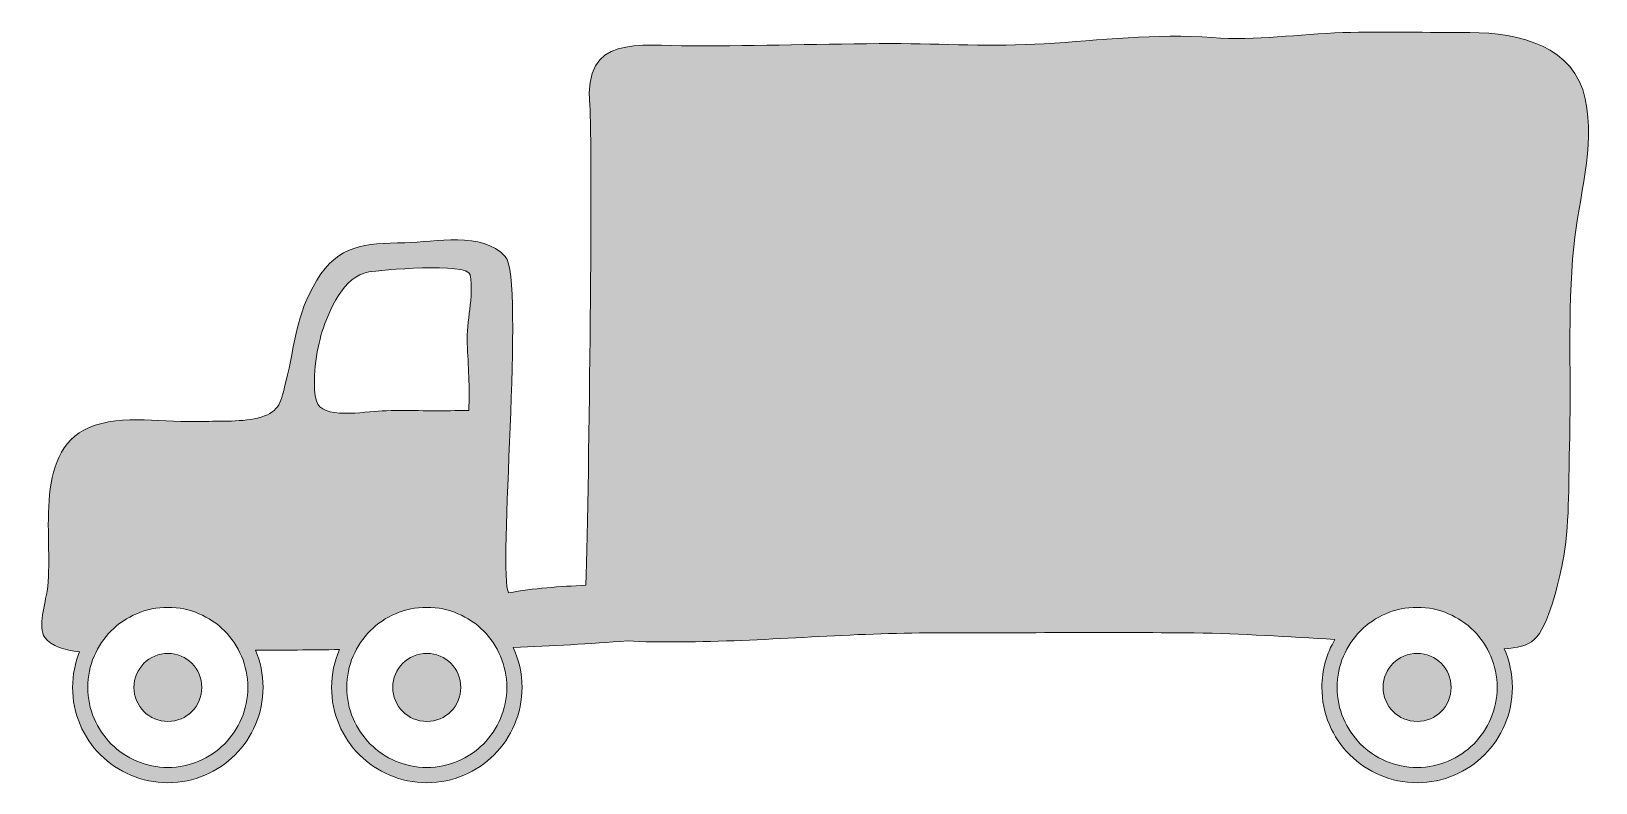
# Model space of a CAD drawing. Header units: inches. Extents: x -1 to 102, y 0 to 49.
import ezdxf

# ---------------------------------------------------------------- set-up
doc = ezdxf.new("R2010")
doc.units = ezdxf.units.IN
doc.header["$MEASUREMENT"] = 0
doc.layers.add('Layer 1', color=7, linetype='Continuous')

msp = doc.modelspace()

# ---------------------------------------------------------------- hatches: boundary and pattern name
at = {"layer": 'Layer 1', "true_color": 0x024e93}
h = msp.add_hatch(color=154, dxfattribs=at)
h.dxf.hatch_style = 2
edge = h.paths.add_edge_path()
edge.add_spline(control_points=[(93.79, 49.24), (91.01, 49.24), (88.23, 49.33), (85.45, 49.24), (82.51, 49.15), (79.79, 48.69), (76.87, 48.92), (73.24, 49.2), (69.46, 48.73), (65.85, 48.51), (62.49, 48.3), (59.17, 48.52), (55.82, 48.52), (51.42, 48.51), (47.09, 48.37), (42.7, 48.37), (39.12, 48.37), (35.59, 49.15), (36, 44.46), (36.2, 42.14), (35.96, 19.91), (35.75, 12.96), (34.03, 12.88), (32.3, 12.77), (30.67, 12.46), (29.92, 13.48), (31.76, 33.11), (30.45, 34.54), (28.92, 36.21), (25.86, 35.49), (23.86, 35.45), (21.15, 35.39), (19.52, 35.34), (18.07, 32.98), (16.66, 30.69), (16.66, 28.79), (16.04, 26.32), (15.71, 25.03), (15.66, 24.37), (14.41, 24), (13.23, 23.65), (11.73, 23.76), (10.5, 23.71), (8.15, 23.62), (5.28, 24.23), (3.11, 23.31), (-0.68, 21.7), (0.83, 15.72), (0.36, 12.58), (0.25, 11.85), (-0.29, 10.18), (0.21, 9.53), (0.65, 8.95), (1.5, 8.69), (2.49, 8.59), (2.19, 7.87), (2.03, 7.08), (2.03, 6.26), (2.03, 4.53), (2.73, 2.96), (3.86, 1.83), (5, 0.7), (6.56, 0), (8.29, 0), (10.01, 0), (11.58, 0.7), (12.71, 1.83), (13.84, 2.96), (14.54, 4.53), (14.54, 6.26), (14.54, 7.12), (14.37, 7.94), (14.05, 8.69), (15.88, 8.69), (17.72, 8.72), (19.56, 8.74), (19.23, 7.98), (19.04, 7.14), (19.04, 6.26), (19.04, 4.53), (19.74, 2.96), (20.87, 1.83), (22, 0.7), (23.57, 0), (25.3, 0), (27.02, 0), (28.59, 0.7), (29.72, 1.83), (30.85, 2.96), (31.55, 4.53), (31.55, 6.26), (31.55, 7.19), (31.34, 8.08), (30.97, 8.88), (33.48, 8.97), (36, 9.12), (38.47, 9.31), (39.5, 9.23), (40.71, 9.25), (41.91, 9.25), (47.36, 9.25), (52.74, 9.83), (58.17, 9.83), (64.03, 9.83), (69.88, 9.89), (75.7, 9.83), (78.81, 9.79), (81.87, 9.57), (84.94, 9.41), (84.39, 8.48), (84.08, 7.4), (84.08, 6.26), (84.08, 4.53), (84.78, 2.96), (85.91, 1.83), (87.04, 0.7), (88.61, 0), (90.34, 0), (92.06, 0), (93.63, 0.7), (94.76, 1.83), (95.89, 2.96), (96.59, 4.53), (96.59, 6.26), (96.59, 7.16), (96.4, 8.01), (96.06, 8.79), (96.88, 8.83), (97.59, 8.99), (98.02, 9.39), (98.98, 10.25), (99.63, 13.23), (99.88, 14.43), (100.37, 16.8), (100.26, 19.57), (100.34, 22), (100.48, 26.36), (100.19, 30.83), (100.62, 35.18), (100.95, 38.52), (102.06, 41.65), (101.38, 44.89), (100.67, 48.3), (97.12, 49.25), (93.79, 49.24)], knot_values=[0, 0, 0, 0, 1, 1, 1, 2, 2, 2, 3, 3, 3, 4, 4, 4, 5, 5, 5, 6, 6, 6, 7, 7, 7, 8, 8, 8, 9, 9, 9, 10, 10, 10, 11, 11, 11, 12, 12, 12, 13, 13, 13, 14, 14, 14, 15, 15, 15, 16, 16, 16, 17, 17, 17, 18, 18, 18, 19, 19, 19, 20, 20, 20, 21, 21, 21, 22, 22, 22, 23, 23, 23, 24, 24, 24, 25, 25, 25, 26, 26, 26, 27, 27, 27, 28, 28, 28, 29, 29, 29, 30, 30, 30, 31, 31, 31, 32, 32, 32, 33, 33, 33, 34, 34, 34, 35, 35, 35, 36, 36, 36, 37, 37, 37, 38, 38, 38, 39, 39, 39, 40, 40, 40, 41, 41, 41, 42, 42, 42, 43, 43, 43, 44, 44, 44, 45, 45, 45, 46, 46, 46, 47, 47, 47, 48, 48, 48, 48], degree=3, periodic=1)
edge = h.paths.add_edge_path()
edge.add_spline(control_points=[(8.29, 1), (6.84, 1), (5.52, 1.59), (4.57, 2.54), (3.62, 3.49), (3.03, 4.8), (3.03, 6.26), (3.03, 7.71), (3.62, 9.02), (4.57, 9.97), (5.52, 10.92), (6.84, 11.51), (8.29, 11.51), (9.74, 11.51), (11.05, 10.92), (12, 9.97), (12.96, 9.02), (13.54, 7.71), (13.54, 6.26), (13.54, 4.8), (12.96, 3.49), (12, 2.54), (11.05, 1.59), (9.74, 1), (8.29, 1)], knot_values=[0, 0, 0, 0, 1, 1, 1, 2, 2, 2, 3, 3, 3, 4, 4, 4, 5, 5, 5, 6, 6, 6, 7, 7, 7, 8, 8, 8, 8], degree=3, periodic=1)
edge = h.paths.add_edge_path()
edge.add_spline(control_points=[(18.04, 25.07), (17.72, 26.24), (18.06, 28.49), (18.41, 29.58), (18.87, 31), (19.83, 33.28), (21.48, 33.53), (22.16, 33.63), (27.97, 34.2), (28.14, 33.33), (28.41, 31.93), (27.88, 30.25), (27.95, 28.84), (28.02, 27.39), (28.12, 25.93), (28.05, 24.44), (27.75, 24.43), (27.44, 24.44), (27.14, 24.43), (25.55, 24.36), (23.95, 24.49), (22.36, 24.41), (21.17, 24.35), (18.38, 23.83), (18.04, 25.07)], knot_values=[0, 0, 0, 0, 1, 1, 1, 2, 2, 2, 3, 3, 3, 4, 4, 4, 5, 5, 5, 6, 6, 6, 7, 7, 7, 8, 8, 8, 8], degree=3, periodic=1)
edge = h.paths.add_edge_path()
edge.add_spline(control_points=[(25.3, 1), (23.84, 1), (22.53, 1.59), (21.58, 2.54), (20.63, 3.49), (20.04, 4.8), (20.04, 6.26), (20.04, 7.71), (20.63, 9.02), (21.58, 9.97), (22.53, 10.92), (23.84, 11.51), (25.3, 11.51), (26.75, 11.51), (28.06, 10.92), (29.01, 9.97), (29.96, 9.02), (30.55, 7.71), (30.55, 6.26), (30.55, 4.8), (29.96, 3.49), (29.01, 2.54), (28.06, 1.59), (26.75, 1), (25.3, 1)], knot_values=[0, 0, 0, 0, 1, 1, 1, 2, 2, 2, 3, 3, 3, 4, 4, 4, 5, 5, 5, 6, 6, 6, 7, 7, 7, 8, 8, 8, 8], degree=3, periodic=1)
edge = h.paths.add_edge_path()
edge.add_spline(control_points=[(90.34, 1), (88.88, 1), (87.57, 1.59), (86.62, 2.54), (85.67, 3.49), (85.08, 4.8), (85.08, 6.26), (85.08, 7.71), (85.67, 9.02), (86.62, 9.97), (87.57, 10.92), (88.88, 11.51), (90.34, 11.51), (91.79, 11.51), (93.1, 10.92), (94.05, 9.97), (95, 9.02), (95.59, 7.71), (95.59, 6.26), (95.59, 4.8), (95, 3.49), (94.05, 2.54), (93.1, 1.59), (91.79, 1), (90.34, 1)], knot_values=[0, 0, 0, 0, 1, 1, 1, 2, 2, 2, 3, 3, 3, 4, 4, 4, 5, 5, 5, 6, 6, 6, 7, 7, 7, 8, 8, 8, 8], degree=3, periodic=1)
h = msp.add_hatch(color=154, dxfattribs=at)
h.dxf.hatch_style = 2
edge = h.paths.add_edge_path()
edge.add_spline(control_points=[(8.29, 8.49), (7.06, 8.49), (6.06, 7.49), (6.06, 6.26), (6.06, 5.02), (7.06, 4.02), (8.29, 4.02), (9.52, 4.02), (10.52, 5.02), (10.52, 6.26), (10.52, 7.49), (9.52, 8.49), (8.29, 8.49)], knot_values=[0, 0, 0, 0, 1, 1, 1, 2, 2, 2, 3, 3, 3, 4, 4, 4, 4], degree=3, periodic=1)
h = msp.add_hatch(color=154, dxfattribs=at)
h.dxf.hatch_style = 2
edge = h.paths.add_edge_path()
edge.add_spline(control_points=[(25.3, 8.49), (24.06, 8.49), (23.06, 7.49), (23.06, 6.26), (23.06, 5.02), (24.06, 4.02), (25.3, 4.02), (26.53, 4.02), (27.53, 5.02), (27.53, 6.26), (27.53, 7.49), (26.53, 8.49), (25.3, 8.49)], knot_values=[0, 0, 0, 0, 1, 1, 1, 2, 2, 2, 3, 3, 3, 4, 4, 4, 4], degree=3, periodic=1)
h = msp.add_hatch(color=154, dxfattribs=at)
h.dxf.hatch_style = 2
edge = h.paths.add_edge_path()
edge.add_spline(control_points=[(90.34, 8.49), (89.1, 8.49), (88.1, 7.49), (88.1, 6.26), (88.1, 5.02), (89.1, 4.02), (90.34, 4.02), (91.57, 4.02), (92.57, 5.02), (92.57, 6.26), (92.57, 7.49), (91.57, 8.49), (90.34, 8.49)], knot_values=[0, 0, 0, 0, 1, 1, 1, 2, 2, 2, 3, 3, 3, 4, 4, 4, 4], degree=3, periodic=1)

# ---------------------------------------------------------------- linework, layer by layer
at = {"layer": 'Layer 1', "lineweight": 0}
for points, knots in [([(93.79, 49.24), (91.01, 49.24), (88.23, 49.33), (85.45, 49.24), (82.51, 49.15), (79.79, 48.69), (76.87, 48.92), (73.24, 49.2), (69.46, 48.73), (65.85, 48.51), (62.49, 48.3), (59.17, 48.52), (55.82, 48.52), (51.42, 48.51), (47.09, 48.37), (42.7, 48.37), (39.12, 48.37), (35.59, 49.15), (36, 44.46), (36.2, 42.14), (35.96, 19.91), (35.75, 12.96), (34.03, 12.88), (32.3, 12.77), (30.67, 12.46), (29.92, 13.48), (31.76, 33.11), (30.45, 34.54), (28.92, 36.21), (25.86, 35.49), (23.86, 35.45), (21.15, 35.39), (19.52, 35.34), (18.07, 32.98), (16.66, 30.69), (16.66, 28.79), (16.04, 26.32), (15.71, 25.03), (15.66, 24.37), (14.41, 24), (13.23, 23.65), (11.73, 23.76), (10.5, 23.71), (8.15, 23.62), (5.28, 24.23), (3.11, 23.31), (-0.68, 21.7), (0.83, 15.72), (0.36, 12.58), (0.25, 11.85), (-0.29, 10.18), (0.21, 9.53), (0.65, 8.95), (1.5, 8.69), (2.49, 8.59), (2.19, 7.87), (2.03, 7.08), (2.03, 6.26), (2.03, 4.53), (2.73, 2.96), (3.86, 1.83), (5, 0.7), (6.56, 0), (8.29, 0), (10.01, 0), (11.58, 0.7), (12.71, 1.83), (13.84, 2.96), (14.54, 4.53), (14.54, 6.26), (14.54, 7.12), (14.37, 7.94), (14.05, 8.69), (15.88, 8.69), (17.72, 8.72), (19.56, 8.74), (19.23, 7.98), (19.04, 7.14), (19.04, 6.26), (19.04, 4.53), (19.74, 2.96), (20.87, 1.83), (22, 0.7), (23.57, 0), (25.3, 0), (27.02, 0), (28.59, 0.7), (29.72, 1.83), (30.85, 2.96), (31.55, 4.53), (31.55, 6.26), (31.55, 7.19), (31.34, 8.08), (30.97, 8.88), (33.48, 8.97), (36, 9.12), (38.47, 9.31), (39.5, 9.23), (40.71, 9.25), (41.91, 9.25), (47.36, 9.25), (52.74, 9.83), (58.17, 9.83), (64.03, 9.83), (69.88, 9.89), (75.7, 9.83), (78.81, 9.79), (81.87, 9.57), (84.94, 9.41), (84.39, 8.48), (84.08, 7.4), (84.08, 6.26), (84.08, 4.53), (84.78, 2.96), (85.91, 1.83), (87.04, 0.7), (88.61, 0), (90.34, 0), (92.06, 0), (93.63, 0.7), (94.76, 1.83), (95.89, 2.96), (96.59, 4.53), (96.59, 6.26), (96.59, 7.16), (96.4, 8.01), (96.06, 8.79), (96.88, 8.83), (97.59, 8.99), (98.02, 9.39), (98.98, 10.25), (99.63, 13.23), (99.88, 14.43), (100.37, 16.8), (100.26, 19.57), (100.34, 22), (100.48, 26.36), (100.19, 30.83), (100.62, 35.18), (100.95, 38.52), (102.06, 41.65), (101.38, 44.89), (100.67, 48.3), (97.12, 49.25), (93.79, 49.24)], [0, 0, 0, 0, 1, 1, 1, 2, 2, 2, 3, 3, 3, 4, 4, 4, 5, 5, 5, 6, 6, 6, 7, 7, 7, 8, 8, 8, 9, 9, 9, 10, 10, 10, 11, 11, 11, 12, 12, 12, 13, 13, 13, 14, 14, 14, 15, 15, 15, 16, 16, 16, 17, 17, 17, 18, 18, 18, 19, 19, 19, 20, 20, 20, 21, 21, 21, 22, 22, 22, 23, 23, 23, 24, 24, 24, 25, 25, 25, 26, 26, 26, 27, 27, 27, 28, 28, 28, 29, 29, 29, 30, 30, 30, 31, 31, 31, 32, 32, 32, 33, 33, 33, 34, 34, 34, 35, 35, 35, 36, 36, 36, 37, 37, 37, 38, 38, 38, 39, 39, 39, 40, 40, 40, 41, 41, 41, 42, 42, 42, 43, 43, 43, 44, 44, 44, 45, 45, 45, 46, 46, 46, 47, 47, 47, 48, 48, 48, 48]), ([(18.04, 25.07), (17.72, 26.24), (18.06, 28.49), (18.41, 29.58), (18.87, 31), (19.83, 33.28), (21.48, 33.53), (22.16, 33.63), (27.97, 34.2), (28.14, 33.33), (28.41, 31.93), (27.88, 30.25), (27.95, 28.84), (28.02, 27.39), (28.12, 25.93), (28.05, 24.44), (27.75, 24.43), (27.44, 24.44), (27.14, 24.43), (25.55, 24.36), (23.95, 24.49), (22.36, 24.41), (21.17, 24.35), (18.38, 23.83), (18.04, 25.07)], [0, 0, 0, 0, 1, 1, 1, 2, 2, 2, 3, 3, 3, 4, 4, 4, 5, 5, 5, 6, 6, 6, 7, 7, 7, 8, 8, 8, 8]), ([(8.29, 1), (6.84, 1), (5.52, 1.59), (4.57, 2.54), (3.62, 3.49), (3.03, 4.8), (3.03, 6.26), (3.03, 7.71), (3.62, 9.02), (4.57, 9.97), (5.52, 10.92), (6.84, 11.51), (8.29, 11.51), (9.74, 11.51), (11.05, 10.92), (12, 9.97), (12.96, 9.02), (13.54, 7.71), (13.54, 6.26), (13.54, 4.8), (12.96, 3.49), (12, 2.54), (11.05, 1.59), (9.74, 1), (8.29, 1)], [0, 0, 0, 0, 1, 1, 1, 2, 2, 2, 3, 3, 3, 4, 4, 4, 5, 5, 5, 6, 6, 6, 7, 7, 7, 8, 8, 8, 8]), ([(25.3, 1), (23.84, 1), (22.53, 1.59), (21.58, 2.54), (20.63, 3.49), (20.04, 4.8), (20.04, 6.26), (20.04, 7.71), (20.63, 9.02), (21.58, 9.97), (22.53, 10.92), (23.84, 11.51), (25.3, 11.51), (26.75, 11.51), (28.06, 10.92), (29.01, 9.97), (29.96, 9.02), (30.55, 7.71), (30.55, 6.26), (30.55, 4.8), (29.96, 3.49), (29.01, 2.54), (28.06, 1.59), (26.75, 1), (25.3, 1)], [0, 0, 0, 0, 1, 1, 1, 2, 2, 2, 3, 3, 3, 4, 4, 4, 5, 5, 5, 6, 6, 6, 7, 7, 7, 8, 8, 8, 8]), ([(90.34, 1), (88.88, 1), (87.57, 1.59), (86.62, 2.54), (85.67, 3.49), (85.08, 4.8), (85.08, 6.26), (85.08, 7.71), (85.67, 9.02), (86.62, 9.97), (87.57, 10.92), (88.88, 11.51), (90.34, 11.51), (91.79, 11.51), (93.1, 10.92), (94.05, 9.97), (95, 9.02), (95.59, 7.71), (95.59, 6.26), (95.59, 4.8), (95, 3.49), (94.05, 2.54), (93.1, 1.59), (91.79, 1), (90.34, 1)], [0, 0, 0, 0, 1, 1, 1, 2, 2, 2, 3, 3, 3, 4, 4, 4, 5, 5, 5, 6, 6, 6, 7, 7, 7, 8, 8, 8, 8]), ([(8.29, 8.49), (7.06, 8.49), (6.06, 7.49), (6.06, 6.26), (6.06, 5.02), (7.06, 4.02), (8.29, 4.02), (9.52, 4.02), (10.52, 5.02), (10.52, 6.26), (10.52, 7.49), (9.52, 8.49), (8.29, 8.49)], [0, 0, 0, 0, 1, 1, 1, 2, 2, 2, 3, 3, 3, 4, 4, 4, 4]), ([(25.3, 8.49), (24.06, 8.49), (23.06, 7.49), (23.06, 6.26), (23.06, 5.02), (24.06, 4.02), (25.3, 4.02), (26.53, 4.02), (27.53, 5.02), (27.53, 6.26), (27.53, 7.49), (26.53, 8.49), (25.3, 8.49)], [0, 0, 0, 0, 1, 1, 1, 2, 2, 2, 3, 3, 3, 4, 4, 4, 4]), ([(90.34, 8.49), (89.1, 8.49), (88.1, 7.49), (88.1, 6.26), (88.1, 5.02), (89.1, 4.02), (90.34, 4.02), (91.57, 4.02), (92.57, 5.02), (92.57, 6.26), (92.57, 7.49), (91.57, 8.49), (90.34, 8.49)], [0, 0, 0, 0, 1, 1, 1, 2, 2, 2, 3, 3, 3, 4, 4, 4, 4])]:
    msp.add_open_spline(points, degree=3, knots=knots, dxfattribs=at)

doc.saveas('drawing.dxf')
